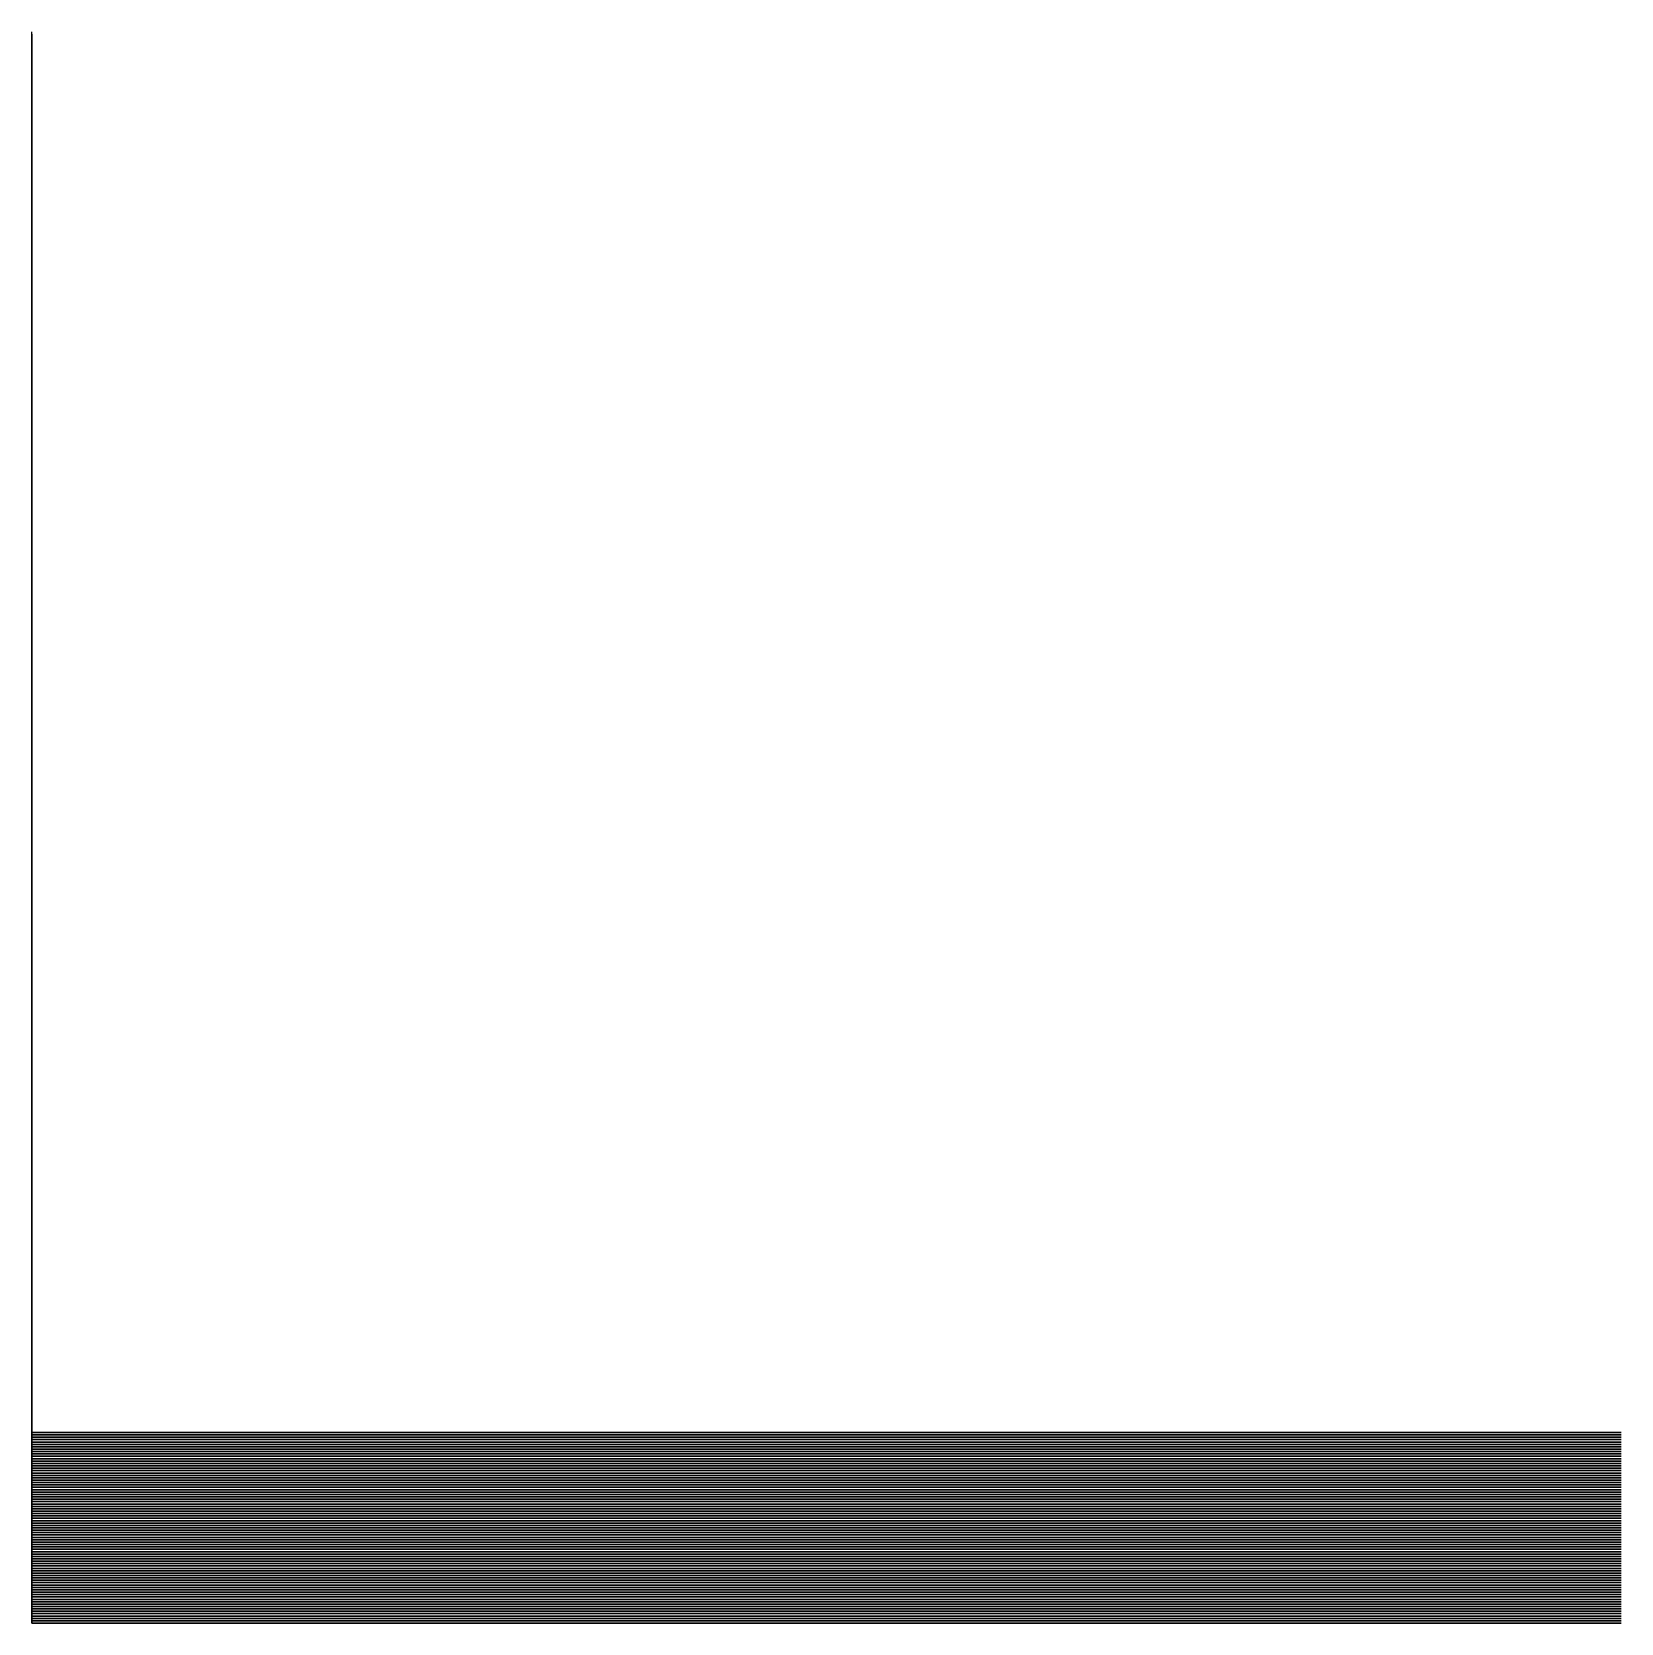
# Model space of a CAD drawing. Header units: millimetres. Extents: x 0 to 100, y 0 to 100.
import ezdxf

# ---------------------------------------------------------------- set-up
doc = ezdxf.new("R2010")
doc.units = ezdxf.units.MM

msp = doc.modelspace()

# ---------------------------------------------------------------- linework, layer by layer
msp.add_lwpolyline([(0, 0.15), (0, 100.15)])
for points in [[(0, 0), (0, 100)], [(0, 12), (100, 12)], [(0, 11.85), (100, 11.85)], [(0, 11.7), (100, 11.7)], [(0, 11.55), (100, 11.55)], [(0, 11.4), (100, 11.4)], [(0, 11.25), (100, 11.25)], [(0, 11.1), (100, 11.1)], [(0, 10.95), (100, 10.95)], [(0, 10.8), (100, 10.8)], [(0, 10.65), (100, 10.65)], [(0, 10.5), (100, 10.5)], [(0, 10.35), (100, 10.35)], [(0, 10.2), (100, 10.2)], [(0, 10.05), (100, 10.05)], [(0, 9.9), (100, 9.9)], [(0, 9.75), (100, 9.75)], [(0, 9.6), (100, 9.6)], [(0, 9.45), (100, 9.45)], [(0, 9.3), (100, 9.3)], [(0, 9.15), (100, 9.15)], [(0, 9), (100, 9)], [(0, 8.85), (100, 8.85)], [(0, 8.7), (100, 8.7)], [(0, 8.55), (100, 8.55)], [(0, 8.4), (100, 8.4)], [(0, 8.25), (100, 8.25)], [(0, 8.1), (100, 8.1)], [(0, 7.95), (100, 7.95)], [(0, 7.8), (100, 7.8)], [(0, 7.65), (100, 7.65)], [(0, 7.5), (100, 7.5)], [(0, 7.35), (100, 7.35)], [(0, 7.2), (100, 7.2)], [(0, 7.05), (100, 7.05)], [(0, 6.9), (100, 6.9)], [(0, 6.75), (100, 6.75)], [(0, 6.6), (100, 6.6)], [(0, 6.45), (100, 6.45)], [(0, 6.3), (100, 6.3)], [(0, 6.15), (100, 6.15)], [(0, 6), (100, 6)], [(0, 5.85), (100, 5.85)], [(0, 5.7), (100, 5.7)], [(0, 5.55), (100, 5.55)], [(0, 5.4), (100, 5.4)], [(0, 5.25), (100, 5.25)], [(0, 5.1), (100, 5.1)], [(0, 4.95), (100, 4.95)], [(0, 4.8), (100, 4.8)], [(0, 4.65), (100, 4.65)], [(0, 4.5), (100, 4.5)], [(0, 4.35), (100, 4.35)], [(0, 4.2), (100, 4.2)], [(0, 4.05), (100, 4.05)], [(0, 3.9), (100, 3.9)], [(0, 3.75), (100, 3.75)], [(0, 3.6), (100, 3.6)], [(0, 3.45), (100, 3.45)], [(0, 3.3), (100, 3.3)], [(0, 3.15), (100, 3.15)], [(0, 3), (100, 3)], [(0, 2.85), (100, 2.85)], [(0, 2.7), (100, 2.7)], [(0, 2.55), (100, 2.55)], [(0, 2.4), (100, 2.4)], [(0, 2.25), (100, 2.25)], [(0, 2.1), (100, 2.1)], [(0, 1.95), (100, 1.95)], [(0, 1.8), (100, 1.8)], [(0, 1.65), (100, 1.65)], [(0, 1.5), (100, 1.5)], [(0, 1.35), (100, 1.35)], [(0, 1.2), (100, 1.2)], [(0, 1.05), (100, 1.05)], [(0, 0.9), (100, 0.9)], [(0, 0.75), (100, 0.75)], [(0, 0.6), (100, 0.6)], [(0, 0.45), (100, 0.45)], [(0, 0.3), (100, 0.3)], [(0, 0.15), (100, 0.15)], [(0, 0), (100, 0)]]:
    msp.add_lwpolyline(points, close=True)

doc.saveas('drawing.dxf')
